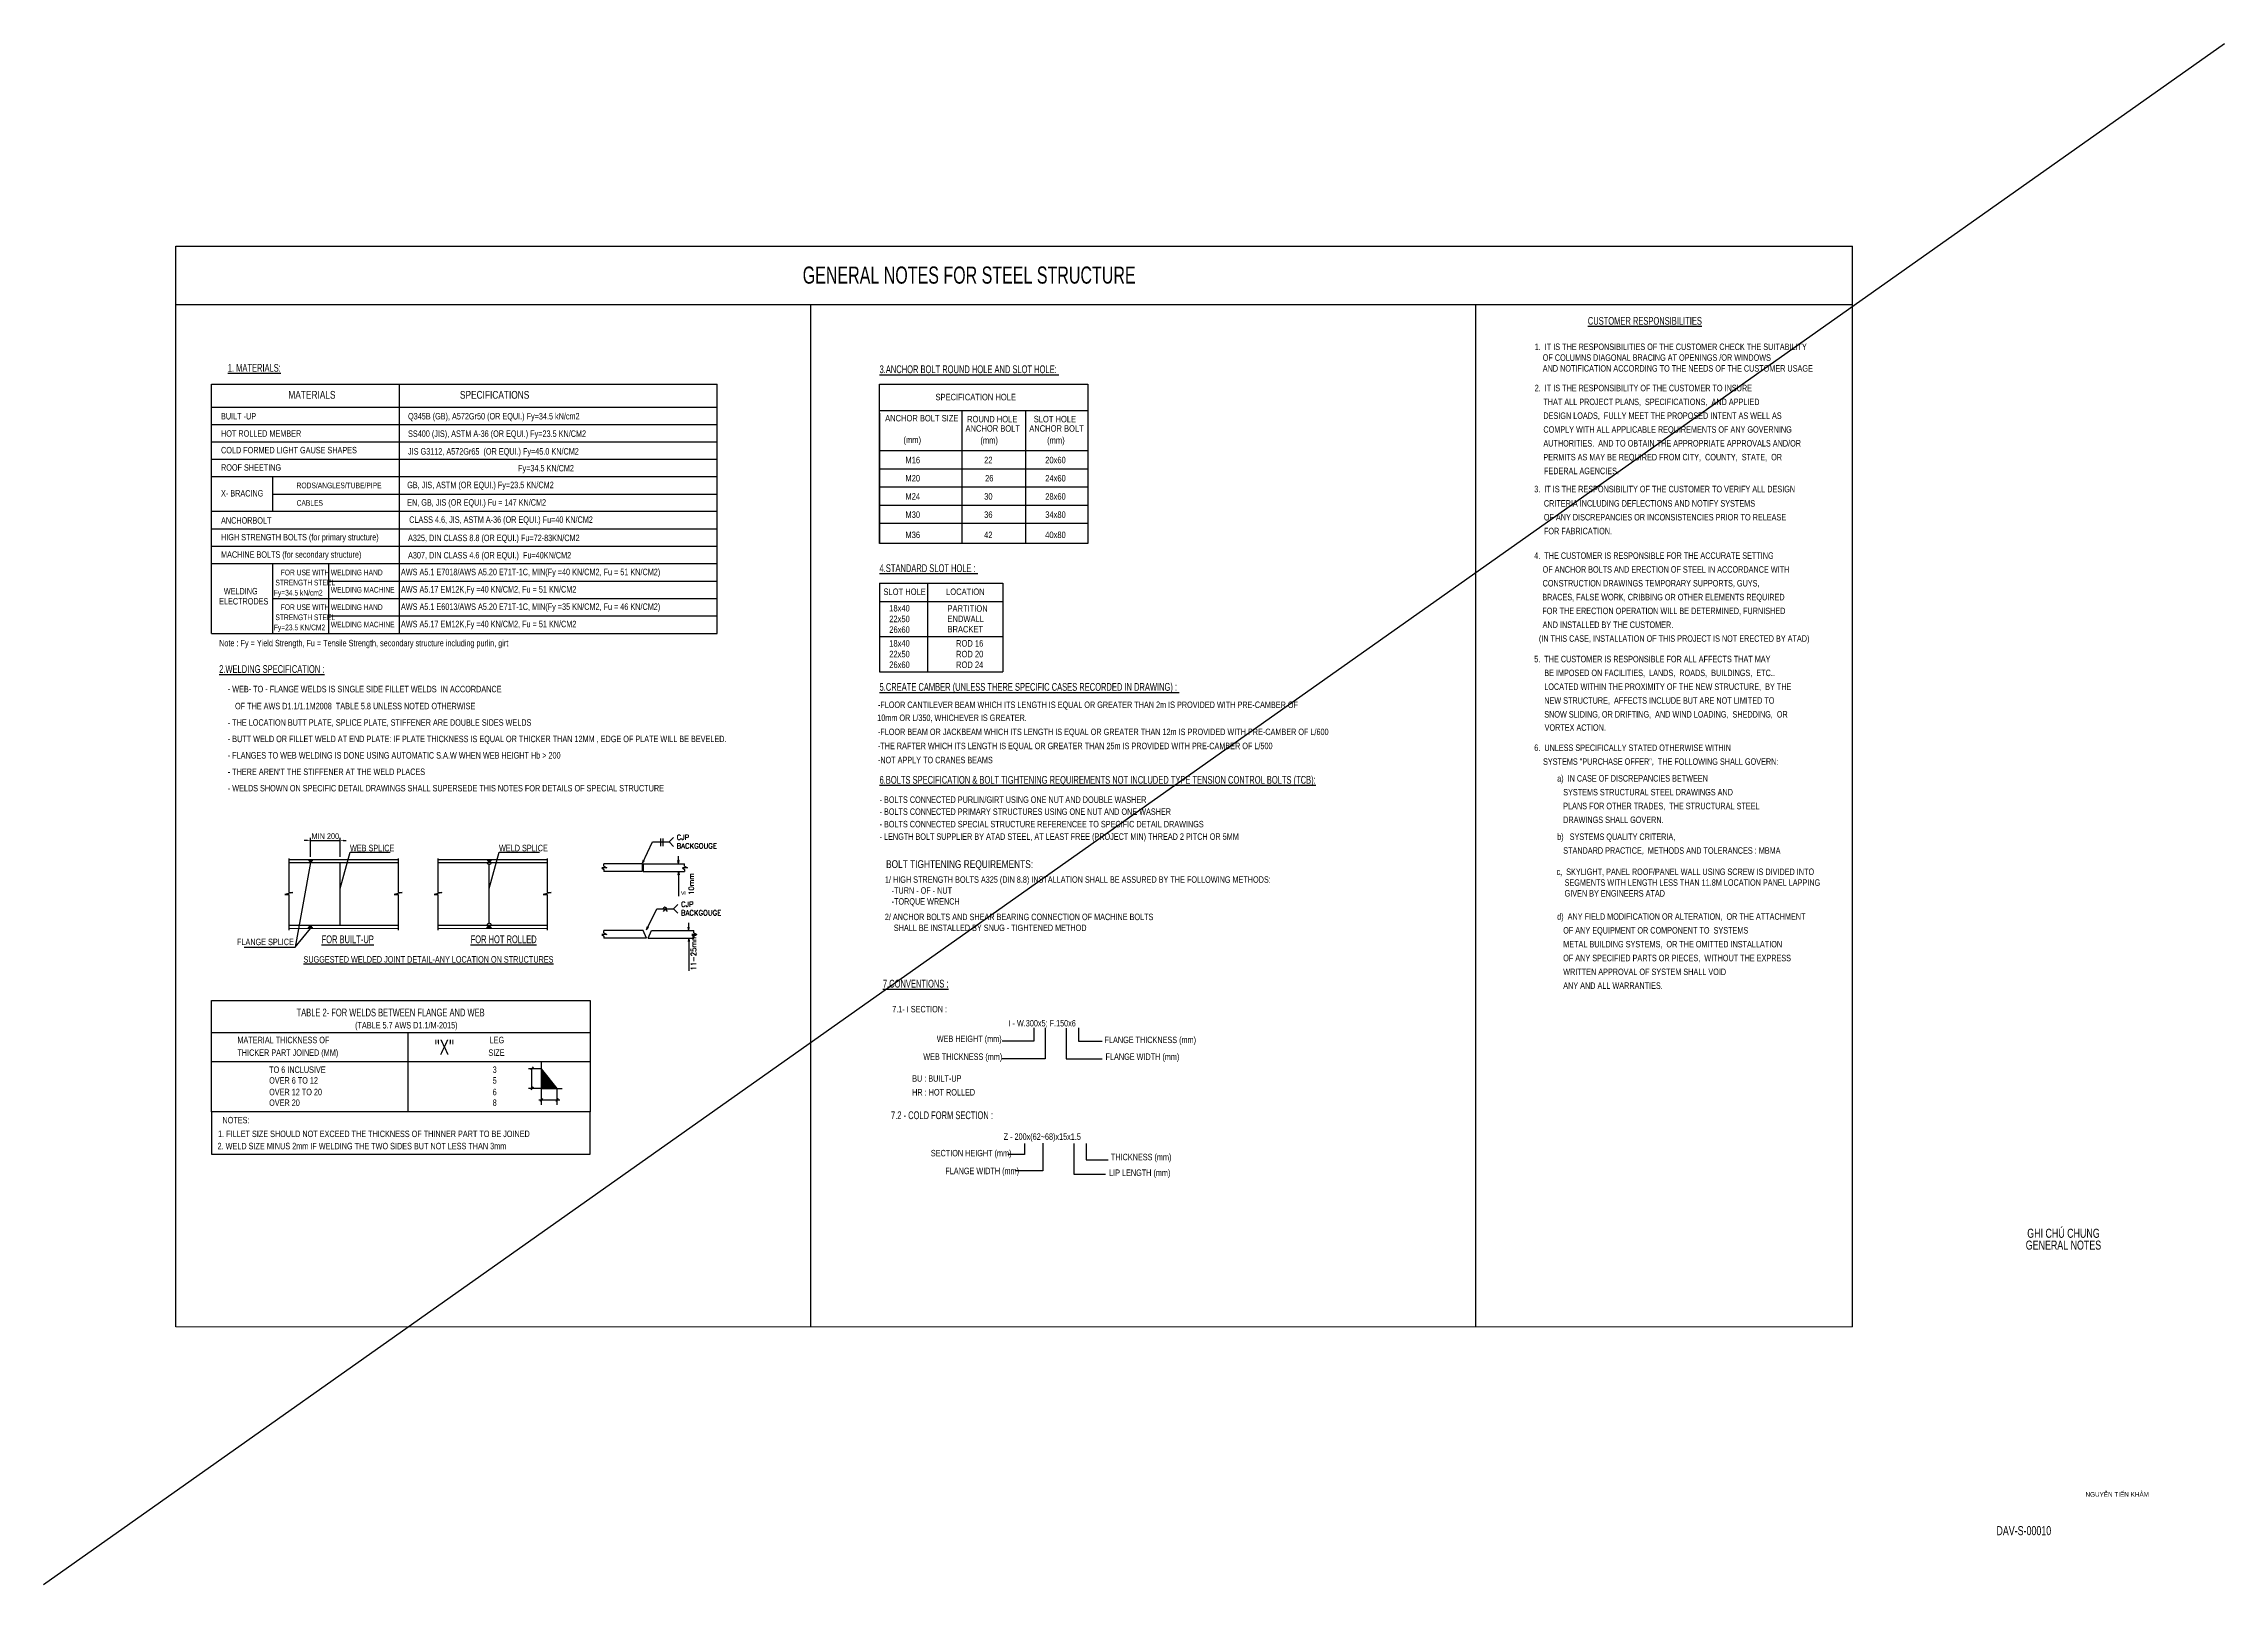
# Model space of a CAD drawing. Header units: millimetres. Extents: x -241424 to 696054, y -125618 to 93710.
# Drawn here: x 389226 to 473326, y -70002 to -10602 of the extents above; entities that cross this region are included whole.
import ezdxf
from ezdxf.enums import TextEntityAlignment as Align

# ---------------------------------------------------------------- set-up
doc = ezdxf.new("R2010")
doc.units = ezdxf.units.MM
doc.header["$LTSCALE"] = 7
doc.header["$PDMODE"] = 3
doc.layers.get('0').update_dxf_attribs({"linetype": 'CONTINUOUS'})
doc.layers.get('Defpoints').update_dxf_attribs({"color": 6, "linetype": 'CONTINUOUS'})
doc.layers.add('31 Drawing', color=7, linetype='CONTINUOUS', lineweight=0)
for name, color, linetype in [('CDC -TEXT KHUNG', 7, 'CONTINUOUS'), ('CDC_02_DIM', 1, 'CONTINUOUS'), ('CDC_03_BORDER', 3, 'CONTINUOUS'), ('CDC_06_TEXT', 2, 'CONTINUOUS'), ('CDC_11_NOTE', 8, 'CONTINUOUS'), ('HATCH', 8, 'CONTINUOUS'), ('LINE', 7, 'CONTINUOUS'), ('S-25Text-VN', 2, 'CONTINUOUS')]:
    doc.layers.add(name, color=color, linetype=linetype)
doc.layers.add('KCS_Plotter', color=11, linetype='CONTINUOUS', plot=False)
doc.styles.add('ATAD-100', font='vn_vni.shx', dxfattribs={"width": 0.8, "height": 220})
doc.styles.add('BIGTEXT', font='arial.ttf', dxfattribs={"width": 0.7})
doc.styles.add('KT CDC', font='arial.ttf', dxfattribs={"width": 0.85, "height": 200})
doc.styles.add('SMTEXT', font='arial.ttf', dxfattribs={"width": 0.75})
doc.styles.get("Standard").update_dxf_attribs({"font": 'AUGJPSLM', "bigfont": 'AUGJPEXT'})
doc.styles.add('TEXT', font='TXT      ')
doc.styles.add('vn_vni.shx', font='vn_vni.shx', dxfattribs={"width": 0.7})
doc.styles.add('VNI', font='vn_vni.shx', dxfattribs={"width": 0.8})
doc.styles.add('VNISHX', font='vn_vni.shx', dxfattribs={"width": 0.7})
doc.linetypes.add('D-HAN-P', pattern='A,0.0001,[130,ltypeshp.shx,S=0.1,R=0,X=0,Y=-0.1],0.15', length=0.1501)
doc.dimstyles.new('K-1', dxfattribs={"dimtxt": 2.2, "dimasz": 1.2, "dimexe": 1, "dimexo": 1, "dimgap": 0.5, "dimtad": 1, "dimdec": 0, "dimzin": 0, "dimdsep": 46, "dimtxsty": 'VNI', "dimcen": 0.09, "dimdle": 1, "dimclrd": 251, "dimclre": 251, "dimclrt": 255, "dimadec": 0, "dimazin": 0, "dimtfac": 1, "dimtdec": 0, "dimtix": 1, "dimtmove": 2, "dimatfit": 3, "dimldrblk": 'OPEN30', "dimfxl": 7, "dimfxlon": 1, "dimtolj": 1, "dimtzin": 0, "dimarcsym": 0})
doc.dimstyles.get("Standard").update_dxf_attribs({"dimtxt": 0.18, "dimasz": 0.18, "dimexe": 0.18, "dimexo": 0.0625, "dimgap": 0.09, "dimtad": 0, "dimtih": 1, "dimtoh": 1, "dimdec": 4, "dimzin": 0, "dimdsep": 46, "dimtxsty": 'Standard', "dimcen": 0.09, "dimadec": 0, "dimazin": 0, "dimtfac": 1, "dimtdec": 4, "dimtofl": 0, "dimtmove": 0, "dimatfit": 3, "dimfxl": 1, "dimtolj": 1, "dimtzin": 0, "dimarcsym": 0})

# ---------------------------------------------------------------- blocks, each defined once
blk = doc.blocks.new('*D1')
at = {"layer": 'CDC_02_DIM', "color": 251, "lineweight": -2, "transparency": 16777216}
for p, q in [((399398, -41318), (399278, -41318)), ((399518, -41951), (399518, -41218)), ((399518, -41318), (400660, -41318)), ((400660, -41951), (400660, -41218)), ((400780, -41318), (400900, -41318))]:
    blk.add_line(p, q, dxfattribs=at)
at = {"layer": 'CDC_02_DIM', "color": 251, "transparency": 16777216}
for points in [[(399398, -41298), (399398, -41338), (399518, -41318)], [(400780, -41298), (400780, -41338), (400660, -41318)]]:
    blk.add_solid(points, dxfattribs=at)
at = {"layer": 'Defpoints', "color": 0, "transparency": 16777216}
for p in [(400660, -41318), (399518, -42051), (400660, -42051)]:
    blk.add_point(p, dxfattribs=at)
at = {"layer": 'CDC_02_DIM', "color": 255, "transparency": 16777216, "insert": (400089, -41158), "char_height": 220, "attachment_point": 5, "style": 'VNI'}
blk.add_mtext('\\A1;MIN 200', dxfattribs=at)
blk = doc.blocks.new('_Open30')
at = {"lineweight": -2}
for p, q in [((-1, 0.27), (0, 0)), ((0, 0), (-1, -0.27)), ((0, 0), (-1, 0))]:
    blk.add_line(p, q, dxfattribs=at)

msp = doc.modelspace()

# ---------------------------------------------------------------- hatches: boundary and pattern name
h = msp.add_hatch()
h.set_pattern_fill('ANSI31', color=256, scale=117.12963, style=0)
h.set_pattern_definition([(45, (252920.211, -111781.169), (-10.3528944, 10.3528944), [])])
h.paths.add_polyline_path([(408417.7, -50121.8), (408417.7, -50886.5), (409020.3, -50886.5)])
at = {"layer": 'S-25Text-VN', "linetype": 'ByBlock', "ltscale": 15}
for points in [[(399521.3, -42174), (399430.4, -42052.7), (399612.1, -42052.8)], [(406408.7, -42173), (406317.8, -42051.7), (406499.4, -42051.8)], [(399521.3, -44589.6), (399430.4, -44710.9), (399612.1, -44710.8)], [(406408.7, -44589), (406317.8, -44710.3), (406499.4, -44710.2)]]:
    msp.add_hatch(color=256, dxfattribs=at).paths.add_polyline_path(points)

# ---------------------------------------------------------------- linework, layer by layer
at = {"linetype": 'ByBlock', "ltscale": 15}
for p, q in [((394328.1, -60071.8), (394328.1, -18417)), ((394328.1, -18417), (458987.2, -18417)), ((458987.2, -60071.8), (458987.2, -18417)), ((394328.1, -20655.1), (458987.2, -20655.1)), ((418796.9, -20655.1), (418796.9, -60071.8)), ((444462.9, -60071.8), (444462.9, -20655.1))]:
    msp.add_line(p, q, dxfattribs=at)
for p, q in [((413353.1, -41379.4), (413522.5, -41208.9)), ((413015.9, -41249.1), (413015.9, -41536.5)), ((413102.6, -41249.1), (413102.6, -41536.5)), ((413353.1, -41379.4), (413522.5, -41549.8)), ((398693.3, -42172.7), (402893.9, -42172.7)), ((404441, -42172.7), (408641.5, -42172.7)), ((410945.6, -42379), (410753.8, -42380.7)), ((410753.8, -42380.7), (410828.8, -42443.2)), ((410828.9, -42309.9), (410828.9, -42223.4)), ((410828.9, -42309.9), (410945.6, -42379)), ((410828.9, -42443.4), (410828.9, -42516.4)), ((413730.9, -42094.5), (413688, -42094.5)), ((413730.9, -42645.3), (413688, -42645.3)), ((414056.2, -42379), (413864.4, -42380.7)), ((413864.4, -42380.7), (413939.4, -42443.2)), ((413939.5, -42309.9), (413939.5, -42223.4)), ((413939.5, -42309.9), (414056.2, -42379)), ((413939.5, -42443.4), (413939.5, -42516.4)), ((413192.1, -43959.5), (413117.8, -44058.9)), ((413192.1, -43959.5), (413266.8, -44059.7)), ((413520.7, -43959.5), (413690.1, -43789)), ((413520.7, -43959.5), (413690.1, -44130)), ((398687.1, -44587.8), (402893.9, -44587.5)), ((404434.7, -44587.8), (408641.5, -44587.5)), ((410945.6, -44948.2), (410753.8, -44949.9)), ((410753.8, -44949.9), (410828.8, -45012.5)), ((410828.9, -44879.2), (410828.9, -44792.7)), ((410828.9, -44879.2), (410945.6, -44948.2)), ((410828.9, -45012.6), (410828.9, -45085.6)), ((414125, -44663.7), (414082, -44663.7)), ((414418.4, -44948.2), (414226.6, -44949.9)), ((414226.6, -44949.9), (414301.6, -45012.5)), ((414301.7, -44879.2), (414301.7, -44792.7)), ((414301.7, -44879.2), (414418.4, -44948.2)), ((414301.7, -45012.6), (414301.7, -45085.6)), ((408417.7, -49888.9), (408417.7, -50886.5)), ((408417.7, -50121.8), (409020.3, -50886.5)), ((408417.7, -50886.5), (409227.4, -50886.5))]:
    msp.add_line(p, q)
at = {"color": 7, "linetype": 'Continuous'}
for p, q in [((412323, -42197.7), (412703.1, -41379.4)), ((412703.1, -41379.4), (413353.1, -41379.4)), ((413709.4, -42225.4), (413709.4, -41925.4)), ((412323, -42197.7), (412361.8, -42071.3)), ((412323, -42197.7), (412392.2, -42101.7)), ((412392.2, -42101.7), (412361.8, -42071.3)), ((413709.4, -42225.4), (413688, -42094.5)), ((413709.4, -42514.5), (413688, -42645.3)), ((413709.4, -42225.4), (413730.9, -42094.5)), ((413709.4, -42514.5), (413709.4, -43465.1)), ((413709.4, -42514.5), (413730.9, -42645.3)), ((412481.6, -44767), (412873.3, -43959.5)), ((412873.3, -43959.5), (413520.7, -43959.5)), ((414103.5, -44794.6), (414103.5, -44494.6)), ((412481.6, -44767), (412520.3, -44640.5)), ((412481.6, -44767), (412550.7, -44670.9)), ((412550.7, -44670.9), (412520.3, -44640.5)), ((414103.5, -44794.6), (414082, -44663.7)), ((414103.5, -45083.7), (414082, -45214.6)), ((414103.5, -44794.6), (414125, -44663.7)), ((414103.5, -45083.7), (414103.5, -46349.4)), ((414103.5, -45083.7), (414125, -45214.6))]:
    msp.add_line(p, q, dxfattribs=at)
at = {"linetype": 'Continuous'}
msp.add_line((395703.6, -48721.4), (409410.7, -48724.5), dxfattribs=at)
at = {"linetype": 'ByBlock', "ltscale": 15}
for points in [[(398687.1, -42012.5), (398687.1, -43325), (398840.2, -43325), (398534, -43401.5), (398687.1, -43401.5), (398687.1, -44783.9)], [(402893.9, -42012.5), (402893.9, -43325), (403047, -43325), (402740.8, -43401.5), (402893.9, -43401.5), (402893.9, -44783.9)], [(404434.7, -42012.5), (404434.7, -43325), (404587.8, -43325), (404281.6, -43401.5), (404434.7, -43401.5), (404434.7, -44783.9)], [(408641.5, -42012.5), (408641.5, -43325), (408794.6, -43325), (408488.4, -43401.5), (408641.5, -43401.5), (408641.5, -44783.9)]]:
    msp.add_lwpolyline(points, dxfattribs=at)
msp.add_arc((413188.3, -43980.9), 80.9, 15.347705, 164.652295)
at = {"layer": '31 Drawing', "flags": 128}
msp.add_lwpolyline([(458987.2, -60071.8), (394328.1, -60071.8)], dxfattribs=at)
at = {"layer": 'CDC_03_BORDER', "color": 3}
for p, q in [((408417.7, -50121.8), (407919.9, -50121.8)), ((408101.7, -50053.6), (408012.5, -50173.2)), ((408054.5, -50881.7), (408054.5, -50117)), ((408417.7, -50886.5), (407919.9, -50886.5)), ((408101.7, -50818.3), (408012.5, -50937.9)), ((408465, -51272.1), (408375.8, -51391.7)), ((408417.7, -50886.5), (408417.7, -51513)), ((409067.8, -51271.6), (408978.6, -51391.2)), ((409020.3, -50886.5), (409020.3, -51513)), ((409128.9, -51334.9), (408321.5, -51335.5))]:
    msp.add_line(p, q, dxfattribs=at)
at = {"layer": 'CDC_11_NOTE', "ltscale": 0.13}
for p, q in [((395703.6, -23730.1), (415202.6, -23730.1)), ((395703.6, -23730.1), (415202.6, -23730.1)), ((395703.6, -33349), (395703.6, -23730.1)), ((402954.6, -33349), (402954.6, -23730.1)), ((415202.6, -33349), (415202.6, -23730.1)), ((429501.3, -23730.1), (429501.3, -29874.5)), ((395703.6, -24620.5), (415202.6, -24620.5)), ((421464.3, -24745.8), (429501.3, -24745.8)), ((421464.3, -24845.8), (421464.3, -29874.5)), ((424632.4, -24744.7), (424632.4, -29874.5)), ((427090.5, -24744.7), (427090.5, -29874.5)), ((395703.6, -25289.3), (415202.6, -25289.3)), ((395703.6, -25958.1), (415202.6, -25958.1)), ((395703.6, -26627), (415202.6, -26627)), ((421464.3, -26289), (429501.3, -26289)), ((395703.6, -27295.8), (415202.6, -27295.8)), ((398049, -27295.8), (398049, -28644.7)), ((421464.3, -26990.8), (429501.3, -26990.8)), ((421464.3, -27692.6), (429501.3, -27692.6)), ((398049, -27970.2), (415202.6, -27970.2)), ((421464.3, -28394.3), (429501.3, -28394.3)), ((395703.6, -28633.4), (415202.6, -28633.4)), ((395703.6, -29302.2), (415202.6, -29302.2)), ((421464.3, -29096.1), (429501.3, -29096.1)), ((395703.6, -29971), (415202.6, -29971)), ((395703.6, -30651.1), (415202.6, -30651.1)), ((395703.6, -30651.1), (415202.6, -30651.1)), ((398049, -30651.1), (398049, -33349)), ((400209.3, -30651.1), (400209.3, -33349)), ((400209.3, -31320), (415202.6, -31320)), ((421464.3, -31408.9), (426218.8, -31408.9)), ((421464.3, -31408.9), (421464.3, -34819.7)), ((423310.3, -31408.9), (423310.3, -34819.7)), ((426218.8, -31408.9), (426218.8, -34819.7)), ((398049, -31988.8), (415202.6, -31988.8)), ((400209.3, -32657.6), (415202.6, -32657.6)), ((421464.3, -32110.6), (426218.8, -32110.6)), ((395703.6, -33349), (415202.6, -33349)), ((421464.3, -33465.2), (426218.8, -33465.2)), ((421464.3, -34819.7), (426218.8, -34819.7)), ((399518.2, -42172.7), (398928.4, -45442.1)), ((395703.8, -48721.4), (410308.1, -48721.4)), ((403277.8, -48716.1), (403277.8, -51785.2)), ((395703.8, -49844.2), (410308.1, -49844.2)), ((395703.8, -51785.2), (395703.8, -53416.6)), ((410308.1, -53416.6), (410308.1, -51785.2)), ((395703.8, -53416.6), (410308.1, -53416.6))]:
    msp.add_line(p, q, dxfattribs=at)
for points in [[(429501.3, -29874.5), (421464.3, -29874.5), (421464.3, -23730.1), (429501.3, -23730.1)], [(396961.9, -45442.1), (398928.4, -45442.1), (399523.6, -44710.8)]]:
    msp.add_lwpolyline(points, dxfattribs=at)
msp.add_lwpolyline([(395703.6, -47488.4), (410308.1, -47488.4), (410308.1, -51785.2), (395703.8, -51785.2)], close=True, dxfattribs=at)
at = {"layer": 'HATCH'}
for points in [[(427850.4, -48547.4), (427850.4, -49739.9), (426187, -49739.9)], [(427416.6, -48549.7), (427416.6, -49056.5), (426187, -49056.5)], [(428657.9, -48553.7), (428657.9, -49739.9), (430054.1, -49739.9)], [(429139.3, -48549.7), (429139.3, -49056.5), (430054.1, -49056.5)], [(427059.5, -52999.4), (427059.5, -53426.9), (426407, -53426.9)], [(427762.3, -52997.8), (427762.3, -54055), (426691.9, -54055)], [(428949.5, -53011.3), (428949.5, -54188.2), (430170.7, -54188.2)], [(429437.7, -53011.8), (429437.7, -53637.7), (430277.3, -53637.7)]]:
    msp.add_lwpolyline(points, dxfattribs=at)
at = {"layer": 'KCS_Plotter'}
msp.add_line((389226, -70002.5), (473326, -10602.5), dxfattribs=at)
at = {"layer": 'LINE', "linetype": 'Continuous'}
for p, q in [((398687.1, -42050.8), (402893.9, -42050.8)), ((404434.7, -42050.8), (408641.5, -42050.8)), ((412302.4, -42223.4), (410828.9, -42223.4)), ((412302.4, -42516.4), (410828.9, -42516.4)), ((412302.4, -42223.4), (412302.4, -42516.4)), ((412348.1, -42223.4), (413939.5, -42223.4)), ((412348.1, -42223.4), (412348.1, -42516.4)), ((412348.1, -42516.4), (413939.5, -42516.4)), ((398687.1, -44711.3), (402893.9, -44709.2)), ((404434.7, -44711.3), (408641.5, -44709.2)), ((412350, -44792.7), (410828.9, -44792.7)), ((412479.6, -45085.6), (410828.9, -45085.6)), ((412479.6, -45085.6), (412350, -44792.7)), ((412540.2, -45085.6), (412669.8, -44792.7)), ((412540.2, -45085.6), (414301.7, -45085.6)), ((412669.8, -44792.7), (414301.7, -44792.7))]:
    msp.add_line(p, q, dxfattribs=at)
at = {"layer": 'S-25Text-VN', "linetype": 'ByBlock', "ltscale": 15}
for points in [[(399430.4, -42052.7), (399521.1, -42173.8)], [(399612.1, -42052.7), (399521.5, -42173.8)], [(406317.8, -42051.7), (406408.5, -42172.7)], [(406499.5, -42051.7), (406408.9, -42172.7)], [(399430.4, -44710.9), (399521.1, -44589.9)], [(399612.1, -44710.9), (399521.5, -44589.9)], [(406317.8, -44710.3), (406408.5, -44589.3)], [(406499.5, -44710.3), (406408.9, -44589.3)]]:
    msp.add_lwpolyline(points, dxfattribs=at)
at = {"layer": 'S-25Text-VN', "linetype": 'D-HAN-P', "ltscale": 1000}
for points in [[(400660.8, -44587.7), (400660.8, -42172.7)], [(406408.5, -44515.3), (406408.5, -42243.5)]]:
    msp.add_lwpolyline(points, dxfattribs=at)
at = {"layer": 'S-25Text-VN', "linetype": 'ByBlock', "ltscale": 15}
for centre, start, end in [((406408.6, -42150.7), 192.696804, 347.303196), ((406408.6, -44608.1), 12.696804, 167.303196)]:
    msp.add_arc(centre, 92.8, start, end, dxfattribs=at)

# ---------------------------------------------------------------- texts
at = {"color": 7, "linetype": 'ByBlock', "ltscale": 15, "insert": (413778.1, -43421.6), "char_height": 195.312, "width": 920.466, "attachment_point": 1, "rotation": 90, "style": 'TEXT'}
msp.add_mtext('{\\fSymbol|b0|i0|c2|p18;\\C256;£ }10mm', dxfattribs=at)
at = {"layer": 'CDC -TEXT KHUNG', "style": 'KT CDC', "width": 0.85}
msp.add_text('NGUYỄN TIẾN KHẢM', height=180, dxfattribs=at).set_placement((467970.2, -66624))
at = {"layer": 'CDC_06_TEXT'}
for s, height, style, width, p in [('GENERAL NOTES FOR STEEL STRUCTURE', 660, 'VNISHX', 0.7, (418500.3, -19855.5)), ('%%UCUSTOMER RESPONSIBILITIES', 300, 'VNISHX', 0.7, (448777.8, -21439.4)), ('%%U1. MATERIALS:', 300, 'VNISHX', 0.7, (396328.3, -23252.1)), ('%%U3.ANCHOR BOLT ROUND HOLE AND SLOT HOLE: ', 300, 'VNISHX', 0.7, (421464.3, -23306.1)), ('SPECIFICATION HOLE', 250, 'vn_vni.shx', 0.8, (423621.7, -24353.4)), ('2.  IT IS THE RESPONSIBILITY OF THE CUSTOMER TO INSURE', 250, 'vn_vni.shx', 0.7, (446728.8, -24004.9)), ('   THAT ALL PROJECT PLANS,  SPECIFICATIONS,  AND APPLIED', 250, 'vn_vni.shx', 0.7, (446830.9, -24537.7)), ('BUILT -UP', 250, 'VNISHX', 0.7, (396068.1, -25091.7)), ('Q345B (GB), A572Gr50 (OR EQUI.) Fy=34.5 kN/cm2', 250, 'VNISHX', 0.7, (403280.3, -25091.7)), ('ANCHOR BOLT SIZE', 250, 'vn_vni.shx', 0.8, (421679.3, -25167.4)), ('ROUND HOLE ', 250, 'vn_vni.shx', 0.8, (424839, -25203.1)), ('SLOT HOLE', 250, 'vn_vni.shx', 0.8, (427410.9, -25203.1)), ('   DESIGN LOADS,  FULLY MEET THE PROPOSED INTENT AS WELL AS', 250, 'vn_vni.shx', 0.7, (446830.9, -25070.6)), ('HOT ROLLED MEMBER', 250, 'VNISHX', 0.7, (396068.1, -25757.6)), ('SS400 (JIS), ASTM A-36 (OR EQUI.) Fy=23.5 KN/CM2', 250, 'VNISHX', 0.7, (403280.3, -25763.3)), ('(mm)', 250, 'vn_vni.shx', 0.8, (422386.6, -26001.4)), (' ANCHOR BOLT', 250, 'vn_vni.shx', 0.8, (424698.2, -25563.7)), ('(mm)', 250, 'vn_vni.shx', 0.8, (425352.3, -26019.4)), (' ANCHOR BOLT', 250, 'vn_vni.shx', 0.8, (427156.3, -25563.7)), ('(mm)', 250, 'vn_vni.shx', 0.8, (427925.5, -26019.4)), ('   AUTHORITIES.  AND TO OBTAIN THE APPROPRIATE APPROVALS AND/OR', 250, 'vn_vni.shx', 0.7, (446830.9, -26136.2)), ('   COMPLY WITH ALL APPLICABLE REQUIREMENTS OF ANY GOVERNING', 250, 'vn_vni.shx', 0.7, (446830.9, -25603.4)), ('COLD FORMED LIGHT GAUSE SHAPES', 250, 'VNISHX', 0.7, (396068.1, -26399.5)), ('ROOF SHEETING ', 250, 'VNISHX', 0.7, (396068.1, -27068.1)), ('JIS G3112, A572Gr65  (OR EQUI.) Fy=45.0 KN/CM2', 250, 'VNISHX', 0.7, (403280.3, -26447.5)), ('Fy=34.5 KN/CM2', 250, 'VNISHX', 0.7, (407524.3, -27095.8)), ('M16', 250, 'vn_vni.shx', 0.8, (422461.3, -26780.6)), ('22', 250, 'vn_vni.shx', 0.8, (425497.5, -26780.6)), ('20x60', 250, 'vn_vni.shx', 0.8, (427852.4, -26780.6)), ('   PERMITS AS MAY BE REQUIRED FROM CITY,  COUNTY,  STATE,  OR', 250, 'vn_vni.shx', 0.7, (446830.9, -26669)), ('GB, JIS, ASTM (OR EQUI.) Fy=23.5 KN/CM2', 250, 'VNISHX', 0.7, (403246.6, -27741)), ('M20', 250, 'vn_vni.shx', 0.8, (422461.3, -27482.4)), ('26', 250, 'vn_vni.shx', 0.8, (425533.9, -27482.4)), ('24x60', 250, 'vn_vni.shx', 0.8, (427852.4, -27482.4)), ('3.  IT IS THE RESPONSIBILITY OF THE CUSTOMER TO VERIFY ALL DESIGN', 250, 'vn_vni.shx', 0.7, (446710.7, -27899.6)), ('   FEDERAL AGENCIES.', 250, 'vn_vni.shx', 0.7, (446853.2, -27201.8)), ('X- BRACING', 250, 'VNISHX', 0.7, (396068.1, -28062.8)), ('EN, GB, JIS (OR EQUI.) Fu = 147 KN/CM2', 250, 'VNISHX', 0.7, (403246.6, -28415.4)), ('M24', 250, 'vn_vni.shx', 0.8, (422461.3, -28184.2)), ('30', 250, 'vn_vni.shx', 0.8, (425497.5, -28184.2)), ('28x60', 250, 'vn_vni.shx', 0.8, (427852.4, -28184.2)), ('   CRITERIA INCLUDING DEFLECTIONS AND NOTIFY SYSTEMS', 250, 'vn_vni.shx', 0.7, (446848.9, -28452.5)), ('ANCHORBOLT', 250, 'VNISHX', 0.7, (396068.1, -29110.1)), (' CLASS 4.6, JIS, ASTM A-36 (OR EQUI.) Fu=40 KN/CM2', 250, 'VNISHX', 0.7, (403246.6, -29078.6)), ('M30', 250, 'vn_vni.shx', 0.8, (422461.3, -28885.9)), ('M36', 250, 'vn_vni.shx', 0.8, (422461.3, -29664.4)), ('42', 250, 'vn_vni.shx', 0.8, (425497.5, -29664.4)), ('36', 250, 'vn_vni.shx', 0.8, (425497.5, -28885.9)), ('40x80', 250, 'vn_vni.shx', 0.8, (427852.4, -29664.4)), ('34x80', 250, 'vn_vni.shx', 0.8, (427852.4, -28885.9)), ('   OF ANY DISCREPANCIES OR INCONSISTENCIES PRIOR TO RELEASE', 250, 'vn_vni.shx', 0.7, (446848.9, -28985.3)), ('   FOR FABRICATION.', 250, 'vn_vni.shx', 0.7, (446852.1, -29518.1)), ('HIGH STRENGTH BOLTS (for primary structure)', 250, 'VNISHX', 0.7, (396068.1, -29754.7)), ('MACHINE BOLTS (for secondary structure)', 250, 'VNISHX', 0.7, (396068.1, -30423.5)), ('A325, DIN CLASS 8.8 (OR EQUI.) Fu=72-83KN/CM2', 250, 'VNISHX', 0.7, (403280.3, -29782.6)), ('A307, DIN CLASS 4.6 (OR EQUI.)  Fu=40KN/CM2', 250, 'VNISHX', 0.7, (403280.3, -30451.4)), ('4.  THE CUSTOMER IS RESPONSIBLE FOR THE ACCURATE SETTING', 250, 'vn_vni.shx', 0.7, (446710.7, -30465.9)), ('AWS A5.1 E7018/AWS A5.20 E71T-1C, MIN(Fy =40 KN/CM2, Fu = 51 KN/CM2)', 250, 'VNISHX', 0.7, (403006.6, -31096.4)), ('%%U4.STANDARD SLOT HOLE : ', 300, 'VNISHX', 0.7, (421464.3, -30974.9)), ('   OF ANCHOR BOLTS AND ERECTION OF STEEL IN ACCORDANCE WITH', 250, 'vn_vni.shx', 0.7, (446801.1, -30998.7)), ('  WELDING', 250, 'VNISHX', 0.7, (396020.7, -31836.2)), ('AWS A5.17 EM12K,Fy =40 KN/CM2, Fu = 51 KN/CM2', 250, 'VNISHX', 0.7, (403006.6, -31765.2)), ('SLOT HOLE', 250, 'vn_vni.shx', 0.8, (421614.8, -31858.9)), ('LOCATION', 250, 'vn_vni.shx', 0.8, (424029.8, -31858.9)), ('    BRACES, FALSE WORK, CRIBBING OR OTHER ELEMENTS REQUIRED ', 250, 'vn_vni.shx', 0.7, (446710.7, -32064.3)), ('   CONSTRUCTION DRAWINGS TEMPORARY SUPPORTS, GUYS, ', 250, 'vn_vni.shx', 0.7, (446801.1, -31531.5)), ('ELECTRODES', 250, 'VNISHX', 0.7, (395995.5, -32225.4)), ('AWS A5.1 E6013/AWS A5.20 E71T-1C, MIN(Fy =35 KN/CM2, Fu = 46 KN/CM2)', 250, 'VNISHX', 0.7, (403006.6, -32434)), ('22x50', 250, 'vn_vni.shx', 0.8, (421837.3, -32907.1)), ('18x40', 250, 'vn_vni.shx', 0.8, (421837.3, -32495.4)), ('PARTITION', 250, 'vn_vni.shx', 0.8, (424083.7, -32505.5)), ('ENDWALL', 250, 'vn_vni.shx', 0.8, (424083.7, -32904.4)), ('    FOR THE ERECTION OPERATION WILL BE DETERMINED, FURNISHED ', 250, 'vn_vni.shx', 0.7, (446710.7, -32597.1)), ('Note : Fy = Yield Strength, Fu = Tensile Strength, secondary structure including purlin, girt', 250, 'VNISHX', 0.7, (395995.5, -33838.8)), ('AWS A5.17 EM12K,Fy =40 KN/CM2, Fu = 51 KN/CM2', 250, 'VNISHX', 0.7, (403006.6, -33102.8)), ('26x60', 250, 'vn_vni.shx', 0.8, (421837.3, -33318.7)), ('18x40', 250, 'vn_vni.shx', 0.8, (421837.3, -33849.9)), ('BRACKET', 250, 'vn_vni.shx', 0.8, (424083.7, -33303.3)), ('ROD 16', 250, 'vn_vni.shx', 0.8, (424414.9, -33849.9)), ('(IN THIS CASE, INSTALLATION OF THIS PROJECT IS NOT ERECTED BY ATAD)', 250, 'vn_vni.shx', 0.7, (446891.5, -33662.7)), ('   AND INSTALLED BY THE CUSTOMER.', 250, 'vn_vni.shx', 0.7, (446801.1, -33129.9)), ('22x50', 250, 'vn_vni.shx', 0.8, (421837.3, -34261.6)), ('26x60', 250, 'vn_vni.shx', 0.8, (421837.3, -34673.2)), ('ROD 20', 250, 'vn_vni.shx', 0.8, (424414.9, -34261.6)), ('ROD 24', 250, 'vn_vni.shx', 0.8, (424414.9, -34673.2)), ('5.  THE CUSTOMER IS RESPONSIBLE FOR ALL AFFECTS THAT MAY', 250, 'vn_vni.shx', 0.7, (446710.7, -34453.5)), ('%%U2.WELDING SPECIFICATION :', 300, 'VNISHX', 0.7, (395995.3, -34864.6)), ('%%U5.CREATE CAMBER (UNLESS THERE SPECIFIC CASES RECORDED IN DRAWING) : ', 300, 'VNISHX', 0.7, (421464.3, -35552.6)), ('   BE IMPOSED ON FACILITIES,  LANDS,  ROADS,  BUILDINGS,  ETC..', 250, 'vn_vni.shx', 0.7, (446863.9, -34986.4)), ('   LOCATED WITHIN THE PROXIMITY OF THE NEW STRUCTURE,  BY THE', 250, 'vn_vni.shx', 0.7, (446863.9, -35519.2)), ('   NEW STRUCTURE,  AFFECTS INCLUDE BUT ARE NOT LIMITED TO', 250, 'vn_vni.shx', 0.7, (446863.9, -36052)), ('   SNOW SLIDING, OR DRIFTING,  AND WIND LOADING,  SHEDDING,  OR', 250, 'vn_vni.shx', 0.7, (446863.9, -36584.8)), ('   VORTEX ACTION.', 250, 'vn_vni.shx', 0.7, (446877.8, -37095.6)), ('6.  UNLESS SPECIFICALLY STATED OTHERWISE WITHIN ', 250, 'vn_vni.shx', 0.7, (446710.7, -37873.6)), ('   SYSTEMS "PURCHASE OFFER",  THE FOLLOWING SHALL GOVERN:', 250, 'vn_vni.shx', 0.7, (446817.5, -38406.4)), ('%%U6.BOLTS SPECIFICATION & BOLT TIGHTENING REQUIREMENTS NOT INCLUDED TYPE TENSION CONTROL BOLTS (TCB):', 300, 'VNISHX', 0.7, (421464.3, -39135.6)), ('a)  IN CASE OF DISCREPANCIES BETWEEN ', 250, 'vn_vni.shx', 0.7, (447595.5, -39053)), ('   SYSTEMS STRUCTURAL STEEL DRAWINGS AND', 250, 'vn_vni.shx', 0.7, (447595.5, -39585.8)), ('- BOLTS CONNECTED PURLIN/GIRT USING ONE NUT AND DOUBLE WASHER ', 250, 'VNISHX', 0.7, (421464.3, -39874.8)), ('- BOLTS CONNECTED PRIMARY STRUCTURES USING ONE NUT AND ONE WASHER ', 250, 'VNISHX', 0.7, (421464.3, -40336.6)), ('   PLANS FOR OTHER TRADES,  THE STRUCTURAL STEEL', 250, 'vn_vni.shx', 0.7, (447595.5, -40118.6)), ('- BOLTS CONNECTED SPECIAL STRUCTURE REFERENCEE TO SPECIFIC DETAIL DRAWINGS', 250, 'VNISHX', 0.7, (421464.3, -40817.8)), ('- LENGTH BOLT SUPPLIER BY ATAD STEEL, AT LEAST FREE (PROJECT MIN) THREAD 2 PITCH OR 5MM', 250, 'VNISHX', 0.7, (421464.3, -41298.9)), ('b)   SYSTEMS QUALITY CRITERIA,', 250, 'vn_vni.shx', 0.7, (447595.5, -41303.5)), ('   DRAWINGS SHALL GOVERN.', 250, 'vn_vni.shx', 0.7, (447595.5, -40651.4)), ('   STANDARD PRACTICE,  METHODS AND TOLERANCES : MBMA ', 250, 'vn_vni.shx', 0.7, (447595.5, -41836.3)), ('1/ HIGH STRENGTH BOLTS A325 (DIN 8.8) INSTALLATION SHALL BE ASSURED BY THE FOLLOWING METHODS:', 250, 'VNISHX', 0.7, (421671.6, -42955)), ('-TURN - OF - NUT', 250, 'VNISHX', 0.7, (421928.2, -43376.1)), ('-TORQUE WRENCH', 250, 'VNISHX', 0.7, (421928.2, -43797.2)), ('2/ ANCHOR BOLTS AND SHEAR BEARING CONNECTION OF MACHINE BOLTS', 250, 'VNISHX', 0.7, (421668.2, -44394.4)), ('SHALL BE INSTALLED BY SNUG - TIGHTENED METHOD', 250, 'VNISHX', 0.7, (422014.3, -44815.5)), ('d)  ANY FIELD MODIFICATION OR ALTERATION,  OR THE ATTACHMENT', 250, 'vn_vni.shx', 0.7, (447595.5, -44380.6)), ('   OF ANY EQUIPMENT OR COMPONENT TO  SYSTEMS', 250, 'vn_vni.shx', 0.7, (447595.5, -44913.4)), ('   METAL BUILDING SYSTEMS,  OR THE OMITTED INSTALLATION', 250, 'vn_vni.shx', 0.7, (447595.5, -45446.2)), ('   OF ANY SPECIFIED PARTS OR PIECES,  WITHOUT THE EXPRESS', 250, 'vn_vni.shx', 0.7, (447595.5, -45979)), ('%%U7.CONVENTIONS :', 300, 'VNISHX', 0.7, (421593.7, -46993.2)), ('   ANY AND ALL WARRANTIES.', 250, 'vn_vni.shx', 0.7, (447595.5, -47044.6)), ('   WRITTEN APPROVAL OF SYSTEM SHALL VOID', 250, 'vn_vni.shx', 0.7, (447595.5, -46511.8)), ('TABLE 2- FOR WELDS BETWEEN FLANGE AND WEB', 300, 'VNISHX', 0.7, (398982.2, -48105.4)), ('WEB THICKNESS (mm)', 250, 'VNISHX', 0.7, (423149, -49783.2)), ('WEB HEIGHT (mm)', 250, 'VNISHX', 0.7, (423669.4, -49093.3)), ('FLANGE THICKNESS (mm)', 250, 'VNISHX', 0.7, (430140.4, -49135.1)), ('FLANGE WIDTH (mm)', 250, 'VNISHX', 0.7, (430179.3, -49783.2)), ('BU : BUILT-UP', 250, 'VNISHX', 0.7, (422722.1, -50622.8)), ('HR : HOT ROLLED', 250, 'VNISHX', 0.7, (422722.1, -51156.5)), ('7.2 - COLD FORM SECTION :', 300, 'VNISHX', 0.7, (421905.1, -52065.6)), ('Z - 200x(62~68)x15x1.5', 250, 'VNISHX', 0.7, (426248.5, -52865.3)), ('SECTION HEIGHT (mm)', 250, 'VNISHX', 0.7, (423442.5, -53501.9)), ('THICKNESS (mm)', 250, 'VNISHX', 0.7, (430386.8, -53651.8)), ('FLANGE WIDTH (mm)', 250, 'VNISHX', 0.7, (423999, -54188.2)), ('LIP LENGTH (mm)', 250, 'VNISHX', 0.7, (430315.7, -54257.4))]:
    msp.add_text(s, height=height, dxfattribs=dict(at, style=style, width=width)).set_placement(p)
at = {"layer": 'CDC_06_TEXT', "linetype": 'ByBlock', "style": 'ATAD-100', "width": 0.8}
for s, p in [('MATERIALS', (399574.4, -24292.5)), ('SPECIFICATIONS', (406619.1, -24292.5))]:
    msp.add_text(s, height=300, dxfattribs=at).set_placement(p, align=Align.CENTER)
at = {"layer": 'CDC_06_TEXT', "linetype": 'ByBlock'}
for s, height, style, width, p in [('RODS/ANGLES/TUBE/PIPE', 220, 'VNISHX', 0.7, (398982.3, -27745.5)), ('CABLES', 220, 'VNISHX', 0.7, (398982.3, -28420)), ('FOR USE WITH', 220, 'VNISHX', 0.7, (398369, -31100.9)), (' WELDING HAND', 220, 'VNISHX', 0.7, (400228.8, -31100.9)), ('Fy=34.5 kN/cm2', 220, 'VNISHX', 0.7, (398104.5, -31880.9)), ('STRENGTH STEEL', 220, 'VNISHX', 0.7, (398164.5, -31490.9)), (' WELDING MACHINE', 220, 'VNISHX', 0.7, (400228.8, -31769.7)), ('STRENGTH STEEL', 220, 'VNISHX', 0.7, (398164.5, -32828.5)), ('FOR USE WITH', 220, 'VNISHX', 0.7, (398369, -32438.5)), (' WELDING HAND', 220, 'VNISHX', 0.7, (400228.8, -32438.5)), ('Fy=23.5 KN/CM2', 220, 'VNISHX', 0.7, (398104.5, -33218.5)), (' WELDING MACHINE', 220, 'VNISHX', 0.7, (400228.8, -33107.3)), ('-FLOOR CANTILEVER BEAM WHICH ITS LENGTH IS EQUAL OR GREATER THAN 2m IS PROVIDED WITH PRE-CAMBER OF', 249.992, 'vn_vni.shx', 0.7, (421399.3, -36215.9)), ('10mm OR L/350, WHICHEVER IS GREATER.', 249.992, 'vn_vni.shx', 0.7, (421374.3, -36717.3)), ('-FLOOR BEAM OR JACKBEAM WHICH ITS LENGTH IS EQUAL OR GREATER THAN 12m IS PROVIDED WITH PRE-CAMBER OF L/600', 249.992, 'vn_vni.shx', 0.7, (421399.3, -37260.2)), ('-THE RAFTER WHICH ITS LENGTH IS EQUAL OR GREATER THAN 25m IS PROVIDED WITH PRE-CAMBER OF L/500', 249.992, 'vn_vni.shx', 0.7, (421399.3, -37803.2)), ('-NOT APPLY TO CRANES BEAMS', 249.992, 'vn_vni.shx', 0.7, (421399.3, -38346.1)), ('BOLT TIGHTENING REQUIREMENTS:', 300, 'ATAD-100', 0.8, (421714.3, -42385.3)), ('c,  SKYLIGHT, PANEL ROOF/PANEL WALL USING SCREW IS DIVIDED INTO', 250, 'vn_vni.shx', 0.7, (447570.5, -42653.7)), ('    SEGMENTS WITH LENGTH LESS THAN 11.8M LOCATION PANEL LAPPING', 250, 'vn_vni.shx', 0.7, (447570.5, -43070.4)), ('    GIVEN BY ENGINEERS ATAD', 250, 'vn_vni.shx', 0.7, (447570.5, -43487)), ('%%UFOR BUILT-UP', 300, 'VNISHX', 0.7, (399946, -45282.6)), ('%%UFOR HOT ROLLED', 300, 'VNISHX', 0.7, (405693.6, -45282.6))]:
    msp.add_text(s, height=height, dxfattribs=dict(at, style=style, width=width)).set_placement(p)
at = {"layer": 'CDC_06_TEXT', "style": 'VNISHX', "width": 0.7}
for s, p in [('- WEB- TO - FLANGE WELDS IS SINGLE SIDE FILLET WELDS  IN ACCORDANCE ', (396328.3, -35360.6)), (' OF THE AWS D1.1/1.1M2008  TABLE 5.8 UNLESS NOTED OTHERWISE', (396530.3, -36016)), ('- THE LOCATION BUTT PLATE, SPLICE PLATE, STIFFENER ARE DOUBLE SIDES WELDS', (396328.3, -36649.3)), ('- BUTT WELD OR FILLET WELD AT END PLATE: IF PLATE THICKNESS IS EQUAL OR THICKER THAN 12MM , EDGE OF PLATE WILL BE BEVELED.', (396328.3, -37282.6)), ('- FLANGES TO WEB WELDING IS DONE USING AUTOMATIC S.A.W WHEN WEB HEIGHT Hb > 200', (396328.3, -37915.9)), ("- THERE AREN'T THE STIFFENER AT THE WELD PLACES", (396328.3, -38549.2)), ('- WELDS SHOWN ON SPECIFIC DETAIL DRAWINGS SHALL SUPERSEDE THIS NOTES FOR DETAILS OF SPECIAL STRUCTURE', (396328.3, -39182.4)), ('- WELDS SHOWN ON SPECIFIC DETAIL DRAWINGS SHALL SUPERSEDE THIS NOTES FOR DETAILS OF SPECIAL STRUCTURE', (396328.3, -39182.4))]:
    msp.add_text(s, height=250, dxfattribs=at).set_placement(p, align=Align.TOP_LEFT)
at = {"layer": 'CDC_06_TEXT', "linetype": 'Continuous', "style": 'TEXT'}
for s, p in [('CJP', (413639.9, -41298.4)), ('BACKGOUGE', (413635, -41630.4)), ('CJP', (413807.5, -43878.6)), ('BACKGOUGE', (413802.6, -44210.6))]:
    msp.add_text(s, height=195.31, dxfattribs=at).set_placement(p)
at = {"layer": 'CDC_06_TEXT', "linetype": 'Continuous', "style": 'VNISHX', "width": 0.7}
for s, height, p in [('WEB SPLICE', 250.06, (401041.2, -41739.2)), ('WELD SPLICE', 250.057, (406788.9, -41739.2)), ('%%USUGGESTED WELDED JOINT DETAIL-ANY LOCATION ON STRUCTURES', 250.057, (399247.2, -46032.8)), ('(TABLE 5.7 AWS D1.1/M-2015)', 250.057, (401237.8, -48571.7)), ('THICKER PART JOINED (MM)', 250.057, (396699.7, -49627.7)), ('MATERIAL THICKNESS OF', 250.057, (396699.7, -49141.2)), ('"X"', 584.55, (404303, -49585.3)), ('SIZE', 250.06, (406378.2, -49627.7)), ('LEG', 250.06, (406426, -49141.2)), ('TO 6 INCLUSIVE', 250.057, (397924.3, -50285.4)), ('OVER 6 TO 12', 250.057, (397924.3, -50697)), ('3', 250.1, (406543.3, -50285.4)), ('5', 250.1, (406543.3, -50697)), ('OVER 12 TO 20', 250.057, (397924.3, -51146.1)), ('6', 250.1, (406543.3, -51146.1)), ('NOTES:', 250.06, (396123.6, -52229.6)), ('OVER 20', 250.06, (397924.3, -51557.8)), ('8', 250.1, (406543.3, -51557.8)), ('2. WELD SIZE MINUS 2mm IF WELDING THE TWO SIDES BUT NOT LESS THAN 3mm', 250.057, (395934.6, -53230.2)), ('1. FILLET SIZE SHOULD NOT EXCEED THE THICKNESS OF THINNER PART TO BE JOINED', 250.057, (395955.1, -52758.6))]:
    msp.add_text(s, height=height, dxfattribs=at).set_placement(p)
at = {"layer": 'CDC_06_TEXT', "linetype": 'Continuous', "style": 'TEXT'}
msp.add_text('11-25mm', height=195.31, rotation=90, dxfattribs=at).set_placement((414387.1, -46339.8))
at = {"layer": 'CDC_06_TEXT', "color": 4, "style": 'BIGTEXT', "width": 0.7}
for s, p in [('GHI CHÚ CHUNG', (467120.2, -56422.8)), ('GENERAL NOTES', (467120.2, -56922.8))]:
    msp.add_text(s, height=350, dxfattribs=at).set_placement(p, align=Align.MIDDLE)
at = {"layer": 'CDC_06_TEXT', "color": 2, "linetype": 'ByBlock', "style": 'SMTEXT', "width": 0.7}
msp.add_text('DAV-S-00010', height=350, dxfattribs=at).set_placement((465591.3, -67931), align=Align.MIDDLE)
at = {"layer": 'CDC_06_TEXT', "linetype": 'ByBlock', "ltscale": 15, "char_height": 250, "attachment_point": 1}
for s, insert, width, style in [('1.  IT IS THE RESPONSIBILITIES OF THE CUSTOMER CHECK THE SUITABILITY \\P    OF COLUMNS DIAGONAL BRACING AT OPENINGS /OR WINDOWS \\P    AND NOTIFICATION ACCORDING TO THE NEEDS OF THE CUSTOMER USAGE', (446728.8, -22164.2), 25741.667, 'vn_vni.shx'), ('{\\fSymbol|b0|i0|c2|p18;\\H0.9583x;\\C0;I} - W.300x5; F.150x6', (426435, -48243.4), 3138.673, 'VNISHX')]:
    msp.add_mtext(s, dxfattribs=dict(at, insert=insert, width=width, style=style))
at = {"layer": 'CDC_06_TEXT', "linetype": 'Continuous', "insert": (398877.2, -45361.4), "char_height": 250.057, "width": 2153.727, "attachment_point": 9, "style": 'VNISHX'}
msp.add_mtext('\\A1;FLANGE SPLICE', dxfattribs=at)
at = {"layer": 'CDC_06_TEXT', "insert": (421951.6, -47701.1), "char_height": 250, "width": 2443.616, "attachment_point": 1, "style": 'VNISHX'}
msp.add_mtext('7.1- {\\fSymbol|b0|i0|c2|p18;\\H0.9583x;\\C0;I} SECTION :', dxfattribs=at)

# ---------------------------------------------------------------- dimensions: what is measured, and where the dimension line sits
at = {"layer": 'CDC_02_DIM'}
dim = msp.add_linear_dim(base=(400659.8, -41317.8), p1=(399518.2, -42050.8), p2=(400659.8, -42050.8), text='MIN 200', dimstyle='K-1', override={"dimscale": 100}, dxfattribs=at)
dim.commit()
dim.dimension.update_dxf_attribs({"geometry": '*D1', "text_midpoint": (400089, -41157.8)})

# ---------------------------------------------------------------- leaders
at = {"layer": 'CDC_11_NOTE', "ltscale": 0.13}
for points in [[(400660.8, -43171), (401046.1, -41772.9), (402596.4, -41772.8)], [(406408.5, -43171), (406793.7, -41772.9), (408344, -41772.8)]]:
    msp.add_leader(points, dimstyle='Standard', override={"dimgap": 0.09, "dimtad": 0}, dxfattribs=at)

# ---------------------------------------------------------------- next in the draw order: wipeouts: each hides what was drawn before it
msp.add_wipeout([(462416.9, -22933.7), (469793.5, -22933.7), (469793.5, -23876.8), (462416.9, -23876.8)]).dxf.layer = 'CDC_06_TEXT'

doc.saveas('drawing.dxf')
